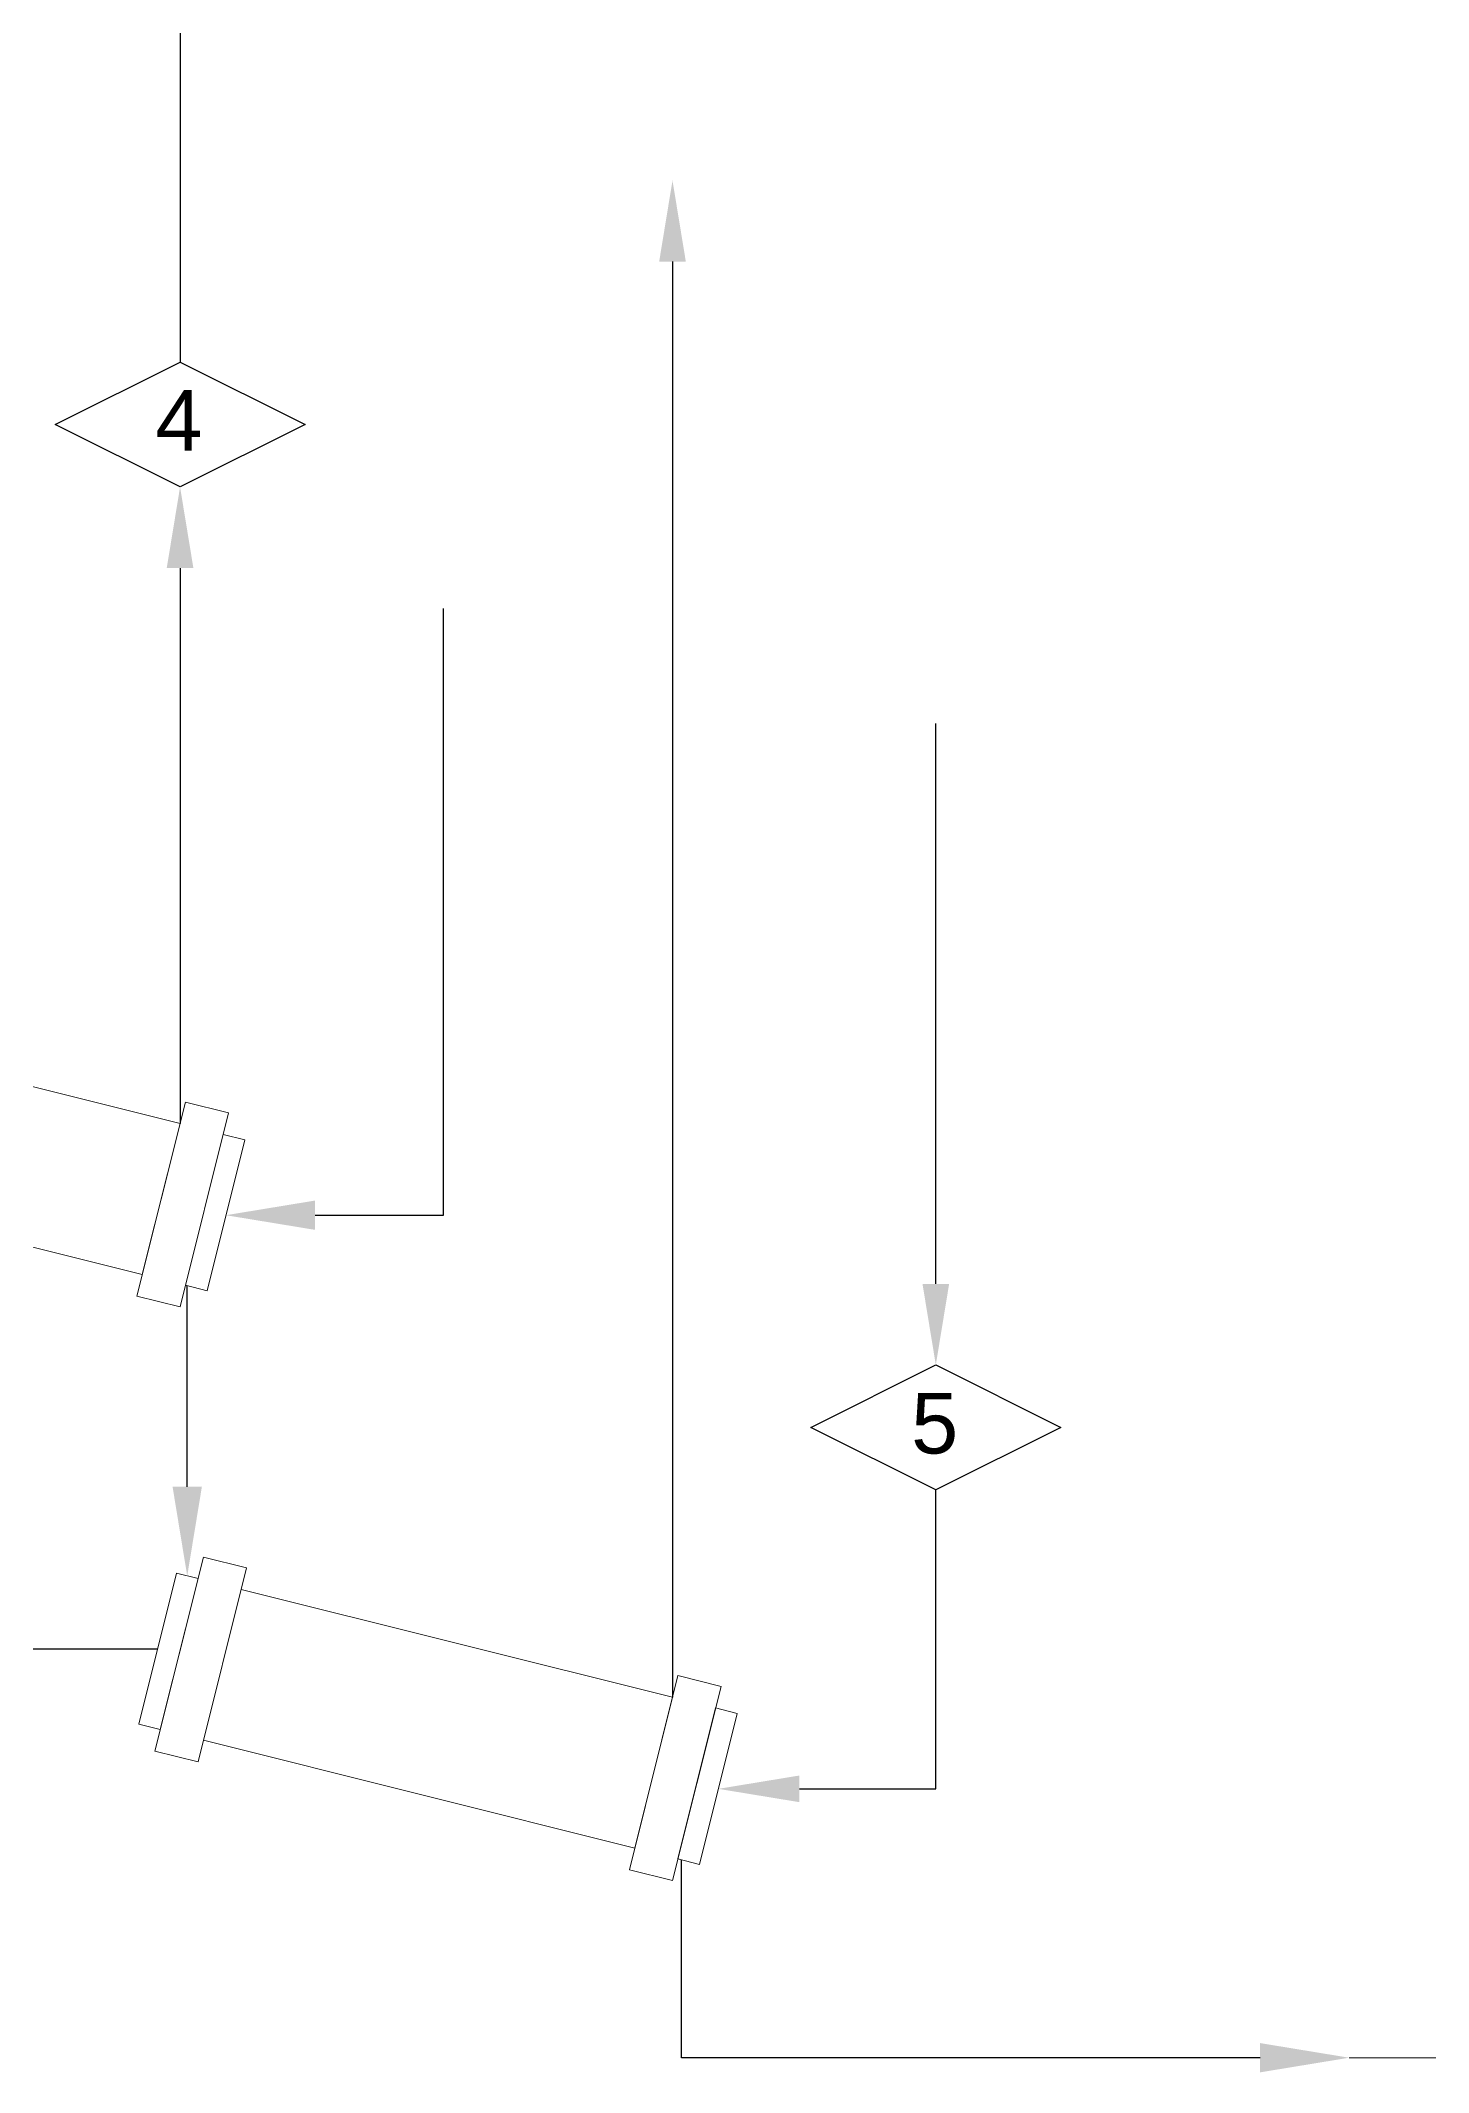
# Model space of a CAD drawing. Header units: millimetres. Extents: x 0 to 796, y 0 to 327.
# Drawn here: x 48 to 82.4, y 85.3 to 135.6 of the extents above; entities that cross this region are included whole.
import ezdxf
from ezdxf import colors
from ezdxf.entities.mleader import LeaderData, LeaderLine
from ezdxf.enums import TextEntityAlignment as Align
from ezdxf.math import Vec2, Vec3

# ---------------------------------------------------------------- set-up
doc = ezdxf.new("R2010")
doc.units = ezdxf.units.MM
doc.header["$LTSCALE"] = 0.25
doc.header["$MEASUREMENT"] = 0
doc.linetypes.add('ACAD_ISO02W100', pattern=[15, 12, -3])
doc.styles.get("Standard").update_dxf_attribs({"font": 'arial.ttf', "height": 1.5})

# ---------------------------------------------------------------- blocks, each defined once
blk = doc.blocks.new('DIM')
blk.add_lwpolyline([(0, 0), (3.092, 1.546), (6.185, 0), (3.092, -1.546)], close=True)
blk.add_attdef('1', text='', height=2.5).set_placement((2.878, -1.191), align=Align.CENTER)

msp = doc.modelspace()

# ---------------------------------------------------------------- linework, layer by layer
at = {"lineweight": 9}
msp.add_line((80.402, 85.711), (91.753, 85.711), dxfattribs=at)
for points in [[(40.809, 111.493), (51.481, 108.825), (50.547, 105.09), (39.875, 107.758)], [(51.614, 109.359), (52.681, 109.092), (51.481, 104.29), (50.414, 104.557)], [(52.548, 108.558), (53.081, 108.425), (52.148, 104.69), (51.614, 104.823)], [(53.125, 97.833), (52.058, 98.1), (50.857, 93.298), (51.925, 93.031)], [(51.925, 97.566), (51.391, 97.7), (50.457, 93.965), (50.991, 93.831)], [(52.992, 97.3), (63.663, 94.632), (62.73, 90.897), (52.058, 93.565)], [(63.797, 95.165), (64.864, 94.898), (63.663, 90.096), (62.596, 90.363)], [(64.73, 94.365), (65.264, 94.231), (64.33, 90.496), (63.797, 90.63)]]:
    msp.add_lwpolyline(points, close=True, dxfattribs=at)

# ---------------------------------------------------------------- block references
ref = msp.add_blockref('DIM', (48.388, 126.123), dxfattribs=at)
ref.add_attrib('1', '4', dxfattribs={"height": 1.5}).set_placement((51.452, 125.476), align=Align.CENTER)
ref = msp.add_blockref('DIM', (67.085, 101.308), dxfattribs=at)
ref.add_attrib('1', '5', dxfattribs={"height": 1.5}).set_placement((70.149, 100.662), align=Align.CENTER)

# ---------------------------------------------------------------- leaders
at = {"linetype": 'ACAD_ISO02W100', "lineweight": 9, "ltscale": 0.05}
ml = msp.add_multileader_mtext('Standard', dxfattribs=at)
ml.set_content('')
ml.set_leader_properties()
ml.build(insert=Vec2(0, 0))
ml.multileader.update_dxf_attribs({"has_dogleg": 0, "dogleg_length": 0, "arrow_head_size": 2.005})
ctx = ml.context
ctx.base_point, ctx.char_height, ctx.arrow_head_size, ctx.landing_gap_size, ctx.plane_origin = Vec3(51.064, 130.643), 0.18, 2.005, 0.09, Vec3(51.481, 138.095)
notes = []
notes.append((ctx, [(0, (1, 1, 0), (51.481, 127.669), (1, 0), 0, [(0, [(51.481, 138.095)], 0, [])])]))
ctx.mtext, ml.multileader.dxf.content_type = None, 0
ml = msp.add_multileader_mtext('Standard', dxfattribs=at)
ml.set_content('')
ml.set_leader_properties()
ml.build(insert=Vec2(0, 0))
ml.multileader.update_dxf_attribs({"has_dogleg": 0, "dogleg_length": 0, "arrow_head_size": 2.005})
ctx = ml.context
ctx.base_point, ctx.char_height, ctx.arrow_head_size, ctx.landing_gap_size, ctx.plane_origin = Vec3(63.663, 94.632), 0.18, 2.005, 0.09, Vec3(63.663, 131.76)
notes.append((ctx, [(1, (1, 1, 0), (63.663, 94.632), (1, 0), 0, [(0, [(63.663, 132.161)], 0, [])])]))
ctx.mtext, ml.multileader.dxf.content_type = None, 0
ml = msp.add_multileader_mtext('Standard', dxfattribs=at)
ml.set_content('')
ml.set_leader_properties()
ml.build(insert=Vec2(0, 0))
ml.multileader.update_dxf_attribs({"has_dogleg": 0, "dogleg_length": 0, "arrow_head_size": 2.005})
ctx = ml.context
ctx.base_point, ctx.char_height, ctx.arrow_head_size, ctx.landing_gap_size, ctx.plane_origin = Vec3(51.481, 112.657), 0.18, 2.005, 0.09, Vec3(51.481, 124.577)
notes.append((ctx, [(1, (1, 1, 0), (51.481, 108.825), (1, 0), 0, [(0, [(51.481, 124.577)], 0, [])])]))
ctx.mtext, ml.multileader.dxf.content_type = None, 0
ml = msp.add_multileader_mtext('Standard', dxfattribs=at)
ml.set_content('')
ml.set_leader_properties()
ml.build(insert=Vec2(0, 0))
ml.multileader.update_dxf_attribs({"has_dogleg": 0, "dogleg_length": 0, "arrow_head_size": 2.205})
ctx = ml.context
ctx.base_point, ctx.char_height, ctx.arrow_head_size, ctx.landing_gap_size, ctx.plane_origin = Vec3(57.995, 121.572), 0.198, 2.205, 0.099, Vec3(52.615, 108.472)
notes.append((ctx, [(0, (1, 1, 0), (57.995, 121.572), (1, 0), 0, [(0, [(52.615, 106.558), (57.995, 106.558)], 0, [])])]))
ctx.mtext, ml.multileader.dxf.content_type = None, 0
ml = msp.add_multileader_mtext('Standard', dxfattribs=at)
ml.set_content('')
ml.set_leader_properties()
ml.build(insert=Vec2(0, 0))
ml.multileader.update_dxf_attribs({"has_dogleg": 0, "dogleg_length": 0, "arrow_head_size": 2.005})
ctx = ml.context
ctx.base_point, ctx.char_height, ctx.arrow_head_size, ctx.landing_gap_size, ctx.plane_origin = Vec3(74.848, 118.728), 0.18, 2.005, 0.09, Vec3(70.177, 102.854)
notes.append((ctx, [(0, (1, 1, 0), (70.177, 118.728), (1, 0), 0, [(0, [(70.177, 102.854)], 0, [])])]))
ctx.mtext, ml.multileader.dxf.content_type = None, 0
at = {"lineweight": 9}
ml = msp.add_multileader_mtext('Standard', dxfattribs=at)
ml.set_content('')
ml.set_leader_properties()
ml.build(insert=Vec2(0, 0))
ml.multileader.update_dxf_attribs({"has_dogleg": 0, "dogleg_length": 0, "arrow_head_size": 2.205})
ctx = ml.context
ctx.base_point, ctx.char_height, ctx.arrow_head_size, ctx.landing_gap_size, ctx.plane_origin = Vec3(51.658, 104.813), 0.198, 2.205, 0.099, Vec3(51.658, 99.548)
notes.append((ctx, [(0, (1, 1, 0), (51.658, 104.813), (1, 0), 0, [(0, [(51.658, 97.633)], 0, [])])]))
ctx.mtext, ml.multileader.dxf.content_type = None, 0
at = {"linetype": 'ACAD_ISO02W100', "lineweight": 9, "ltscale": 0.05}
ml = msp.add_multileader_mtext('Standard', dxfattribs=at)
ml.set_content('')
ml.set_leader_properties()
ml.build(insert=Vec2(0, 0))
ml.multileader.update_dxf_attribs({"has_dogleg": 0, "dogleg_length": 0, "arrow_head_size": 2.005})
ctx = ml.context
ctx.base_point, ctx.char_height, ctx.arrow_head_size, ctx.landing_gap_size, ctx.plane_origin = Vec3(70.177, 98.608), 0.18, 2.005, 0.09, Vec3(64.797, 92.364)
notes.append((ctx, [(0, (1, 1, 0), (70.177, 99.762), (1, 0), 0, [(0, [(64.797, 92.364), (70.177, 92.364)], 0, [])])]))
ctx.mtext, ml.multileader.dxf.content_type = None, 0
ml = msp.add_multileader_mtext('Standard', dxfattribs=at)
ml.set_content('')
ml.set_leader_properties()
ml.build(insert=Vec2(0, 0))
ml.multileader.update_dxf_attribs({"has_dogleg": 0, "dogleg_length": 0, "arrow_head_size": 2.205})
ctx = ml.context
ctx.base_point, ctx.char_height, ctx.arrow_head_size, ctx.landing_gap_size, ctx.plane_origin = Vec3(50.924, 95.832), 0.198, 2.205, 0.099, Vec3(34.974, 97.747)
notes.append((ctx, [(0, (1, 1, 0), (50.924, 95.832), (1, 0), 0, [(0, [(38.131, 95.832)], 0, [])])]))
ctx.mtext, ml.multileader.dxf.content_type = None, 0
at = {"lineweight": 9}
ml = msp.add_multileader_mtext('Standard', dxfattribs=at)
ml.set_content('')
ml.set_leader_properties()
ml.build(insert=Vec2(0, 0))
ml.multileader.update_dxf_attribs({"has_dogleg": 0, "dogleg_length": 0, "arrow_head_size": 2.205})
ctx = ml.context
ctx.base_point, ctx.char_height, ctx.arrow_head_size, ctx.landing_gap_size, ctx.plane_origin = Vec3(63.889, 90.607), 0.198, 2.205, 0.099, Vec3(103.523, 82.686)
notes.append((ctx, [(1, (1, 1, 0), (63.889, 90.607), (1, 0), 0, [(0, [(80.402, 85.711), (63.889, 85.711)], 0, [])])]))
ctx.mtext, ml.multileader.dxf.content_type = None, 0
for ctx, leaders in notes:
    for number, flags, end, landing, length, lines in leaders:
        leader = LeaderData()
        leader.index, (leader.has_last_leader_line, leader.has_dogleg_vector, leader.attachment_direction) = number, flags
        leader.last_leader_point, leader.dogleg_vector, leader.dogleg_length = Vec3(end), Vec3(landing), length
        for number, points, colour, breaks in lines:
            line = LeaderLine()
            line.index, line.vertices, line.color, line.breaks = number, Vec3.list(points), colors.encode_raw_color(colour), breaks
            leader.lines.append(line)
        ctx.leaders.append(leader)

doc.saveas('drawing.dxf')
